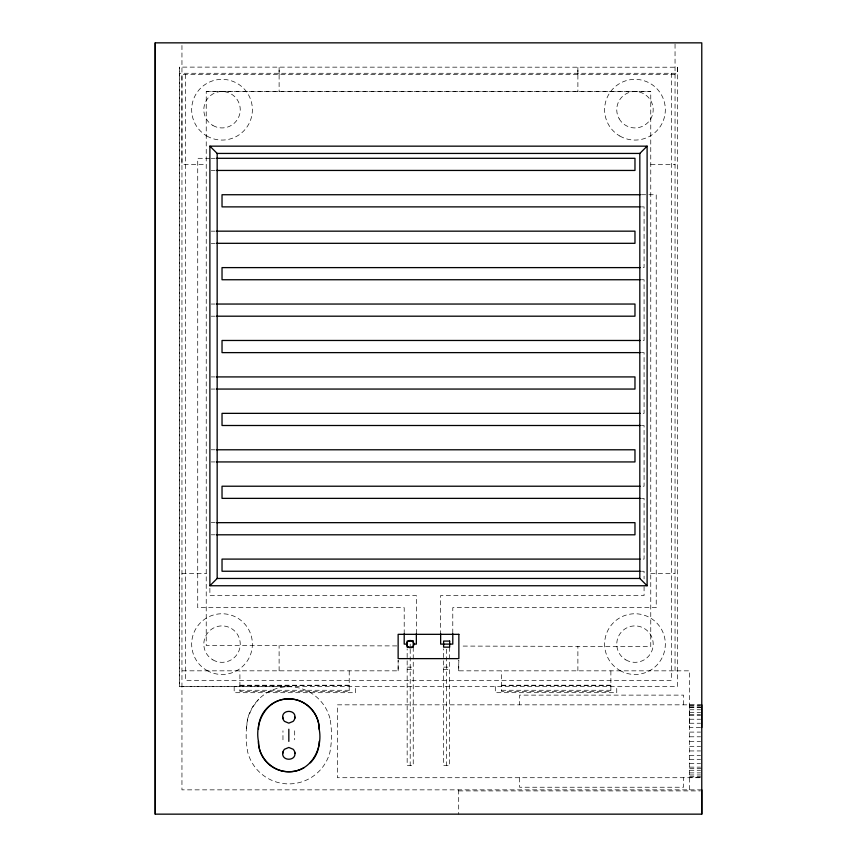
<?xml version="1.0" encoding="UTF-8"?>
<svg xmlns="http://www.w3.org/2000/svg" width="857" height="857" viewBox="0 0 857 857"><rect width="100%" height="100%" fill="white"/><g stroke="black" fill="none" stroke-linecap="round" stroke-linejoin="round"><path stroke-width="0.64" stroke-dasharray="4.29 3.21" d="M701.776 789.854L181.952 789.854L181.952 45.485M234.175 686.628L234.175 692.702L355.623 692.702L355.623 686.628M279.114 670.838L279.103 645.642M279.114 74.484L279.114 67.2L279.114 91.485M398.141 670.838L398.141 660.351L398.141 670.838L181.941 670.827M495.303 686.618L495.303 692.692L616.751 692.702L616.751 686.618M519.588 777.717L519.588 787.229L683.554 787.229L683.554 777.717M577.886 670.838L577.886 646.36M577.886 74.484L577.886 67.2L577.886 91.485M675.048 670.838L675.048 42.85M683.554 704.84L683.554 695.123L519.588 695.123L519.588 704.84M689.628 789.704L689.628 670.838L458.699 670.838L458.763 660.404M700.555 727.539L689.628 727.539L689.628 704.84M677.48 67.2L677.48 686.618L179.52 686.618L179.509 67.114L677.48 67.21L677.48 73.274L179.52 73.274M246.42 728.45L247.769 718.23L252.012 707.978L258.771 699.173M282.96 739.805L282.96 730.807M294.69 730.807L294.69 739.805M458.699 670.838L458.859 660.415M675.048 74.484L181.941 74.484L181.941 164.362L206.237 164.362M396.802 645.91L206.226 645.46L206.237 91.474L650.763 91.474L650.763 646.542L460.198 646.071M206.237 91.485L650.763 91.485M209.879 158.299L197.731 158.299L197.731 607.677L404.204 607.677L404.204 633.709M211.218 158.299L215.225 158.299M650.763 164.362L675.048 164.362M211.218 170.447L215.225 170.447M641.411 194.732L656.226 194.732L656.226 607.677L452.785 607.677L452.785 633.709M641.411 206.88L644.078 206.88L644.078 267.609L641.411 267.609M211.218 231.165L215.225 231.165M211.218 243.313L215.225 243.313M641.411 279.746L644.078 279.746L644.078 340.475L641.411 340.475M211.218 304.042L215.225 304.042M211.218 316.19L215.225 316.19M641.411 352.623L644.078 352.623L644.078 413.353L641.411 413.353M211.218 376.919L215.225 376.919M211.218 389.057L215.225 389.057M641.411 425.5L644.078 425.5L644.078 486.219L641.411 486.219M211.218 449.786L215.225 449.786M211.218 461.934L215.225 461.934M641.411 498.367L644.078 498.367L644.078 559.096L641.411 559.096M211.218 522.663L215.225 522.663M211.218 534.8L215.225 534.8M641.411 571.244L644.078 571.244L644.078 578.914M181.941 573.676L206.237 573.676M650.763 573.676L675.048 573.665M407.161 667.142L413.235 667.142M443.605 667.142L449.668 667.142M407.161 669.66L413.235 669.66M443.605 669.66L449.668 669.66M239.906 685.214L349.217 685.204M501.57 685.214L610.88 685.204M239.906 685.407L349.217 685.407M501.57 685.407L610.88 685.407M239.906 690.26L349.217 690.26M501.57 690.26L610.88 690.26M701.776 704.84L337.412 704.84L337.412 777.717L701.776 777.717M689.628 705.161L700.555 705.161M689.628 706.093L700.555 706.093M689.628 707.271L701.776 707.271M689.628 707.646L700.555 707.646M689.628 709.767L700.555 709.767M689.628 712.446L700.555 712.446M689.628 714.492L700.555 714.492M689.628 715.616L700.555 715.616M689.628 719.237L700.555 719.237M689.628 723.233L700.555 723.233M689.628 732.092L700.555 732.092M689.628 736.795L700.555 736.795M689.628 741.573L700.555 741.573M689.628 746.308L700.555 746.308M689.628 750.946L700.555 750.946M689.628 755.424L700.555 755.424M689.628 759.666L700.555 759.666M689.628 763.598L700.555 763.598M689.628 767.144L700.555 767.144M689.628 768.665L701.776 768.665M689.628 770.261L700.555 770.261M689.628 772.885L700.555 772.885M689.628 774.964L700.555 774.964M689.628 776.485L700.555 776.485M700.555 777.406L689.628 777.717M458.699 790.904L700.437 790.904M288.83 686.725L179.52 686.618L179.509 67.114M671.406 73.274L671.406 680.554L185.594 680.554L185.594 73.274M644.078 586.584L644.078 595.529L440.648 595.529L440.648 633.612M610.88 670.838L610.88 691.47L501.57 691.47L501.57 670.838M458.699 789.854L458.699 814.15M449.668 647.153L449.668 765.569L443.605 765.569L443.605 648.899M446.636 649.231L446.636 765.569M416.352 633.612L416.352 595.529L209.879 595.529L209.879 587.613M413.235 647.153L413.235 765.569L407.161 765.569L407.161 648.899M410.203 644.11L410.203 647.946M410.203 649.231L410.203 765.569M349.217 670.838L349.217 691.47L239.906 691.47L239.906 670.838M329.891 718.23A42.507 42.507 0 0 0 247.769 718.23A91.838 91.838 0 0 0 247.769 752.382A42.507 42.507 0 0 0 329.891 752.382A91.838 91.838 0 0 0 329.891 718.23M619.193 118.823A18.222 18.222 0 0 0 650.752 118.823A18.222 18.222 0 0 0 634.973 91.495A18.222 18.222 0 0 0 619.193 118.823M212.922 659.89A18.222 18.222 0 0 0 240.249 644.11A18.222 18.222 0 0 0 212.922 628.342A18.222 18.222 0 0 0 212.922 659.89M625.867 659.89A18.222 18.222 0 0 0 653.195 644.11A18.222 18.222 0 0 0 625.867 628.342A18.222 18.222 0 0 0 625.867 659.89M212.922 125.497A18.222 18.222 0 0 0 240.249 109.717A18.222 18.222 0 0 0 212.922 93.938A18.222 18.222 0 0 0 212.922 125.497M206.848 670.41A30.359 30.359 0 0 0 252.387 644.11A30.359 30.359 0 0 0 206.848 617.822A30.359 30.359 0 0 0 206.848 670.41M619.793 670.41A30.359 30.359 0 0 0 665.332 644.11A30.359 30.359 0 0 0 619.793 617.822A30.359 30.359 0 0 0 619.793 670.41M619.793 136.006A30.359 30.359 0 0 0 665.332 109.717A30.359 30.359 0 0 0 619.793 83.418A30.359 30.359 0 0 0 619.793 136.006M206.848 136.006A30.359 30.359 0 0 0 252.387 109.717A30.359 30.359 0 0 0 206.848 83.418A30.359 30.359 0 0 0 206.848 136.006"/><path stroke-width="1.29" d="M155.224 814.15L155.224 42.85L701.776 42.85L701.776 814.15L155.224 814.15L155.224 42.85M209.89 585.749L209.89 146.161L647.11 146.161L647.11 585.749L209.89 585.749L217.164 578.464L217.164 153.435L209.89 146.161M258.46 741.38C254.518 721.712 266.955 698.509 288.83 698.873C305.081 698.766 319.297 712.981 319.19 729.232C323.132 748.911 310.695 772.103 288.83 771.75C272.58 771.846 258.364 757.631 258.46 741.38A30.359 30.359 0 0 0 304.01 767.679M288.83 741.38L288.83 729.232M282.96 718.659C280.368 708.985 297.293 708.964 294.69 718.659M294.69 751.953C297.293 761.637 280.357 761.659 282.96 751.953M647.11 585.749L639.825 578.464L639.825 153.435L647.11 146.161M217.164 153.435L639.825 153.435M216.564 158.299L634.973 158.299L634.973 170.447L216.564 170.447M640.072 194.732L222.027 194.732L222.027 206.88L640.072 206.88M216.564 231.165L634.973 231.165L634.973 243.313L216.564 243.313M640.072 267.609L222.027 267.609L222.027 279.746L640.072 279.746M216.564 304.042L634.973 304.042L634.973 316.19L216.564 316.19M640.072 340.475L222.027 340.475L222.027 352.623L640.072 352.623M216.564 376.919L634.973 376.919L634.973 389.057L216.564 389.057M640.072 413.353L222.027 413.353L222.027 425.5L640.072 425.5M216.564 449.786L634.973 449.786L634.973 461.934L216.564 461.934M640.072 486.219L222.027 486.219L222.027 498.367L640.072 498.367M216.564 522.663L634.973 522.663L634.973 534.8L216.564 534.8M640.072 559.096L222.027 559.096L222.027 571.244L640.072 571.244M217.164 578.464L639.825 578.464M406.636 644.11L404.204 644.11L404.204 633.709M413.92 644.11A3.642 3.642 0 0 0 408.457 640.961A3.642 3.642 0 0 0 408.457 647.271A3.642 3.642 0 0 0 413.92 644.11L416.352 644.11L416.352 633.612M701.776 704.84L701.776 727.539M701.776 789.854L701.776 814.15M452.785 633.709L452.785 644.11L440.648 644.11L440.648 633.612M258.46 729.232A30.359 30.359 0 0 1 288.83 698.873A30.359 30.359 0 0 1 319.19 729.232M319.19 741.38A30.359 30.359 0 0 1 310.298 762.848M282.756 753.528A8.699 7.22 22.5 0 1 284.535 749.232L288.83 747.454L293.115 749.232A8.699 7.22 -22.5 0 1 294.904 753.528M282.756 717.095A8.699 7.22 -22.5 0 0 284.535 721.38L288.83 723.158L293.115 721.38A7.552 6.738 22.5 0 0 294.904 717.095M458.859 634.33L398.141 634.33L398.141 658.626L458.859 658.626L458.859 634.33M413.235 641.079L407.161 641.079L407.161 647.153L413.235 647.153L413.235 641.079M449.668 641.079L443.605 641.079L443.605 647.153L449.668 647.153L449.668 641.079"/></g></svg>
